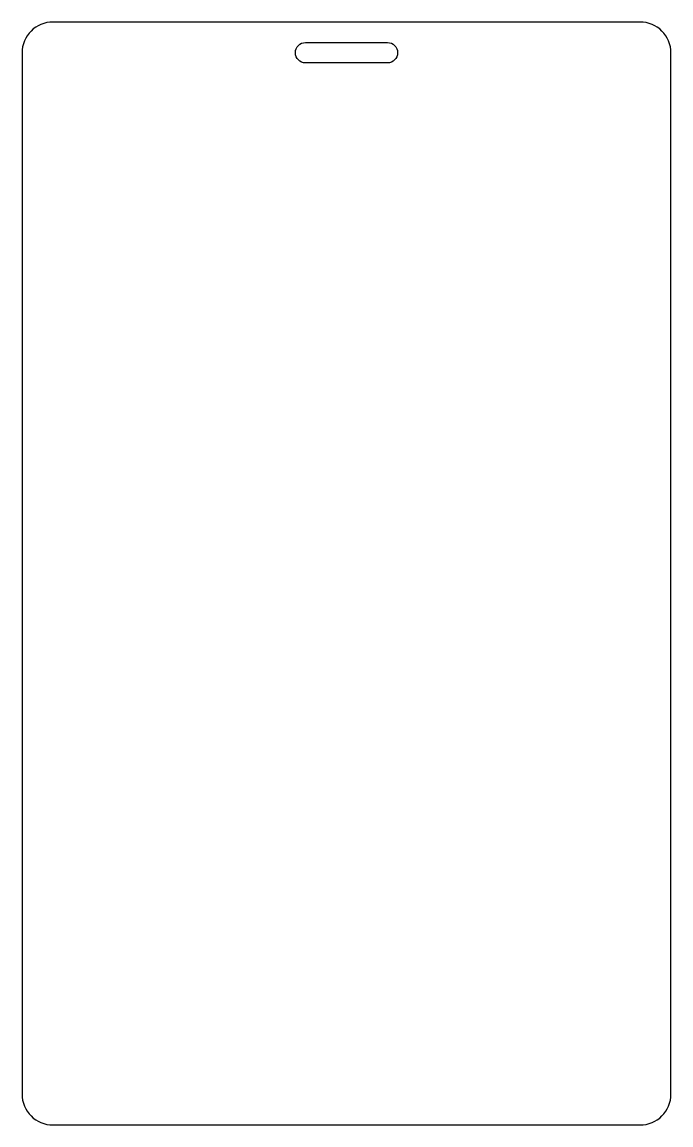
# Model space of a CAD drawing. Header units: metres. Extents: x -0.002 to 0.094, y -0.001 to 0.16.
import ezdxf

# ---------------------------------------------------------------- set-up
doc = ezdxf.new("R2010")
doc.units = ezdxf.units.M
doc.layers.get('0').update_dxf_attribs({"linetype": 'CONTINUOUS'})

msp = doc.modelspace()

# ---------------------------------------------------------------- linework, layer by layer
for points in [[(-0.0015, 0.003, 0.4142136), (0.003, -0.0015), (0.08925, -0.0015, 0.4142136), (0.09375, 0.003), (0.09375, 0.155925, 0.4142136), (0.08925, 0.160425), (0.003, 0.160425, 0.4142136), (-0.0015, 0.155925)], [(0.052125, 0.154425), (0.040125, 0.154425, -1), (0.040125, 0.157425), (0.052125, 0.157425, -1)]]:
    msp.add_lwpolyline(points, format="xyb", close=True)

doc.saveas('drawing.dxf')
